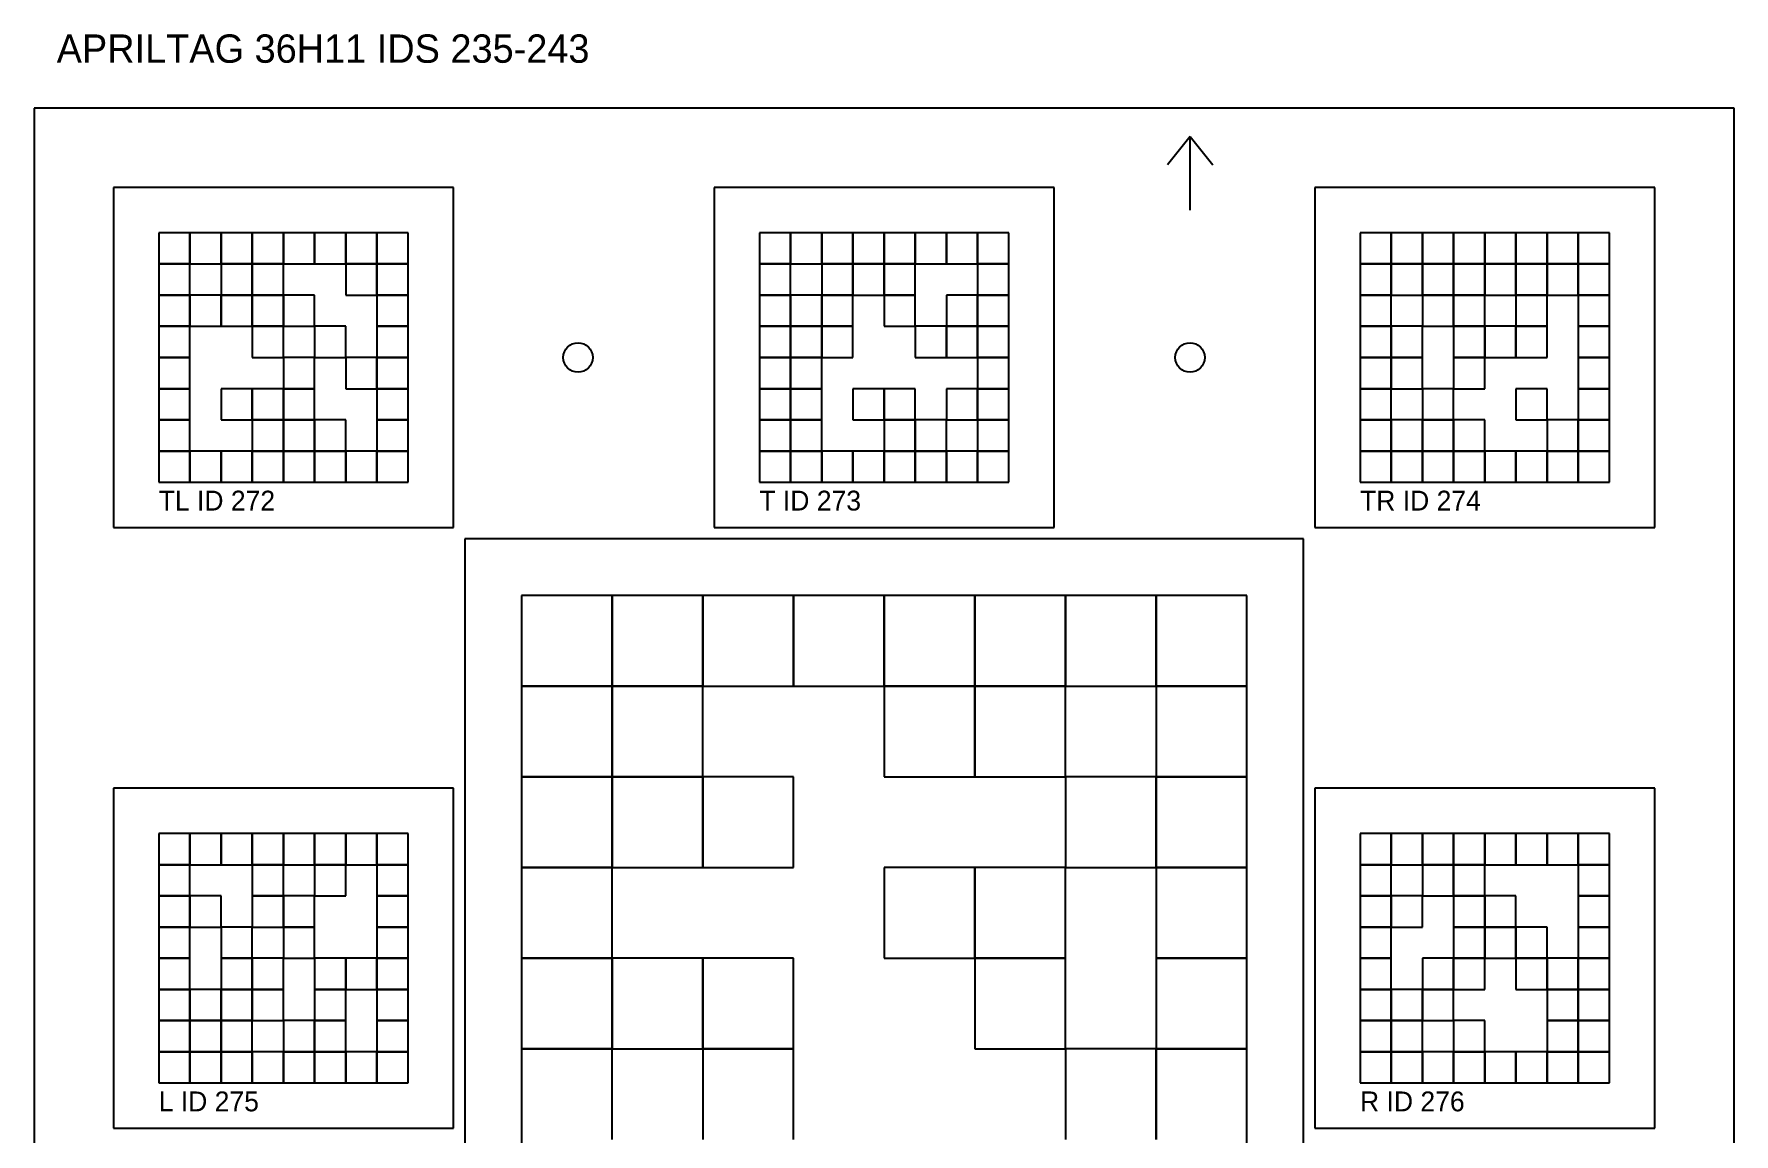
# Model space of a CAD drawing. Extents: x 0 to 1260, y -12 to 1580.
# Drawn here: x 960 to 1260, y 119 to 313.1 of the extents above; entities that cross this region are included whole.
import ezdxf

# ---------------------------------------------------------------- set-up
doc = ezdxf.new("R2010")
doc.units = 0
for name, color, linetype in [('BLACK_POCKET', 7, 'CONTINUOUS'), ('CUT', 7, 'CONTINUOUS'), ('LABEL', 3, 'CONTINUOUS'), ('MOUNT_HOLE', 6, 'CONTINUOUS'), ('ORIENTATION', 7, 'CONTINUOUS'), ('QUIET_ZONE', 5, 'CONTINUOUS'), ('TAG_BOUNDARY', 8, 'CONTINUOUS')]:
    doc.layers.add(name, color=color, linetype=linetype)

msp = doc.modelspace()

# ---------------------------------------------------------------- linework, layer by layer
at = {"layer": 'BLACK_POCKET'}
for p, q in [((987.5, 278), (982, 278)), ((982, 278), (982, 272.5)), ((987.5, 272.5), (987.5, 278)), ((993, 278), (987.5, 278)), ((987.5, 278), (987.5, 272.5)), ((993, 272.5), (993, 278)), ((998.5, 278), (993, 278)), ((993, 278), (993, 272.5)), ((998.5, 272.5), (998.5, 278)), ((1004, 278), (998.5, 278)), ((998.5, 278), (998.5, 272.5)), ((1004, 272.5), (1004, 278)), ((1009.5, 278), (1004, 278)), ((1004, 278), (1004, 272.5)), ((1009.5, 272.5), (1009.5, 278)), ((1015, 278), (1009.5, 278)), ((1009.5, 278), (1009.5, 272.5)), ((1015, 272.5), (1015, 278)), ((1020.5, 278), (1015, 278)), ((1015, 278), (1015, 272.5)), ((1020.5, 272.5), (1020.5, 278)), ((1026, 278), (1020.5, 278)), ((1020.5, 278), (1020.5, 272.5)), ((1026, 272.5), (1026, 278)), ((1093.5, 278), (1088, 278)), ((1088, 278), (1088, 272.5)), ((1093.5, 272.5), (1093.5, 278)), ((1099, 278), (1093.5, 278)), ((1093.5, 278), (1093.5, 272.5)), ((1099, 272.5), (1099, 278)), ((1104.5, 278), (1099, 278)), ((1099, 278), (1099, 272.5)), ((1104.5, 272.5), (1104.5, 278)), ((1110, 278), (1104.5, 278)), ((1104.5, 278), (1104.5, 272.5)), ((1110, 272.5), (1110, 278)), ((1115.5, 278), (1110, 278)), ((1110, 278), (1110, 272.5)), ((1115.5, 272.5), (1115.5, 278)), ((1121, 278), (1115.5, 278)), ((1115.5, 278), (1115.5, 272.5)), ((1121, 272.5), (1121, 278)), ((1126.5, 278), (1121, 278)), ((1121, 278), (1121, 272.5)), ((1126.5, 272.5), (1126.5, 278)), ((1132, 278), (1126.5, 278)), ((1126.5, 278), (1126.5, 272.5)), ((1132, 272.5), (1132, 278)), ((1199.5, 278), (1194, 278)), ((1194, 278), (1194, 272.5)), ((1199.5, 272.5), (1199.5, 278)), ((1205, 278), (1199.5, 278)), ((1199.5, 278), (1199.5, 272.5)), ((1205, 272.5), (1205, 278)), ((1210.5, 278), (1205, 278)), ((1205, 278), (1205, 272.5)), ((1210.5, 272.5), (1210.5, 278)), ((1216, 278), (1210.5, 278)), ((1210.5, 278), (1210.5, 272.5)), ((1216, 272.5), (1216, 278)), ((1221.5, 278), (1216, 278)), ((1216, 278), (1216, 272.5)), ((1221.5, 272.5), (1221.5, 278)), ((1227, 278), (1221.5, 278)), ((1221.5, 278), (1221.5, 272.5)), ((1227, 272.5), (1227, 278)), ((1232.5, 278), (1227, 278)), ((1227, 278), (1227, 272.5)), ((1232.5, 272.5), (1232.5, 278)), ((1238, 278), (1232.5, 278)), ((1232.5, 278), (1232.5, 272.5)), ((1238, 272.5), (1238, 278)), ((982, 272.5), (987.5, 272.5)), ((987.5, 272.5), (982, 272.5)), ((982, 272.5), (982, 267)), ((987.5, 272.5), (993, 272.5)), ((987.5, 267), (987.5, 272.5)), ((993, 272.5), (998.5, 272.5)), ((998.5, 272.5), (993, 272.5)), ((993, 272.5), (993, 267)), ((998.5, 272.5), (1004, 272.5)), ((998.5, 267), (998.5, 272.5)), ((1004, 272.5), (998.5, 272.5)), ((998.5, 272.5), (998.5, 267)), ((1004, 272.5), (1009.5, 272.5)), ((1004, 267), (1004, 272.5)), ((1009.5, 272.5), (1015, 272.5)), ((1015, 272.5), (1020.5, 272.5)), ((1020.5, 272.5), (1015, 272.5)), ((1015, 272.5), (1015, 267)), ((1020.5, 272.5), (1026, 272.5)), ((1020.5, 267), (1020.5, 272.5)), ((1026, 272.5), (1020.5, 272.5)), ((1020.5, 272.5), (1020.5, 267)), ((1026, 267), (1026, 272.5)), ((1088, 272.5), (1093.5, 272.5)), ((1093.5, 272.5), (1088, 272.5)), ((1088, 272.5), (1088, 267)), ((1093.5, 272.5), (1099, 272.5)), ((1093.5, 267), (1093.5, 272.5)), ((1099, 272.5), (1104.5, 272.5)), ((1104.5, 272.5), (1099, 272.5)), ((1099, 272.5), (1099, 267)), ((1104.5, 272.5), (1110, 272.5)), ((1104.5, 267), (1104.5, 272.5)), ((1110, 272.5), (1104.5, 272.5)), ((1104.5, 272.5), (1104.5, 267)), ((1110, 272.5), (1115.5, 272.5)), ((1110, 267), (1110, 272.5)), ((1115.5, 272.5), (1110, 272.5)), ((1110, 272.5), (1110, 267)), ((1115.5, 272.5), (1121, 272.5)), ((1115.5, 267), (1115.5, 272.5)), ((1121, 272.5), (1126.5, 272.5)), ((1126.5, 272.5), (1132, 272.5)), ((1132, 272.5), (1126.5, 272.5)), ((1126.5, 272.5), (1126.5, 267)), ((1132, 267), (1132, 272.5)), ((1194, 272.5), (1199.5, 272.5)), ((1199.5, 272.5), (1194, 272.5)), ((1194, 272.5), (1194, 267)), ((1199.5, 272.5), (1205, 272.5)), ((1199.5, 267), (1199.5, 272.5)), ((1205, 272.5), (1199.5, 272.5)), ((1199.5, 272.5), (1199.5, 267)), ((1205, 272.5), (1210.5, 272.5)), ((1205, 267), (1205, 272.5)), ((1210.5, 272.5), (1205, 272.5)), ((1205, 272.5), (1205, 267)), ((1210.5, 272.5), (1216, 272.5)), ((1210.5, 267), (1210.5, 272.5)), ((1216, 272.5), (1210.5, 272.5)), ((1210.5, 272.5), (1210.5, 267)), ((1216, 272.5), (1221.5, 272.5)), ((1216, 267), (1216, 272.5)), ((1221.5, 272.5), (1216, 272.5)), ((1216, 272.5), (1216, 267)), ((1221.5, 272.5), (1227, 272.5)), ((1221.5, 267), (1221.5, 272.5)), ((1227, 272.5), (1221.5, 272.5)), ((1221.5, 272.5), (1221.5, 267)), ((1227, 272.5), (1232.5, 272.5)), ((1227, 267), (1227, 272.5)), ((1232.5, 272.5), (1227, 272.5)), ((1227, 272.5), (1227, 267)), ((1232.5, 272.5), (1238, 272.5)), ((1232.5, 267), (1232.5, 272.5)), ((1238, 272.5), (1232.5, 272.5)), ((1232.5, 272.5), (1232.5, 267)), ((1238, 267), (1238, 272.5)), ((982, 267), (987.5, 267)), ((987.5, 267), (982, 267)), ((982, 267), (982, 261.5)), ((987.5, 261.5), (987.5, 267)), ((993, 267), (987.5, 267)), ((987.5, 267), (987.5, 261.5)), ((993, 267), (998.5, 267)), ((993, 261.5), (993, 267)), ((998.5, 267), (993, 267)), ((993, 267), (993, 261.5)), ((998.5, 267), (1004, 267)), ((998.5, 261.5), (998.5, 267)), ((1004, 267), (998.5, 267)), ((998.5, 267), (998.5, 261.5)), ((1004, 261.5), (1004, 267)), ((1009.5, 267), (1004, 267)), ((1004, 267), (1004, 261.5)), ((1009.5, 261.5), (1009.5, 267)), ((1015, 267), (1020.5, 267)), ((1020.5, 267), (1026, 267)), ((1026, 267), (1020.5, 267)), ((1020.5, 267), (1020.5, 261.5)), ((1026, 261.5), (1026, 267)), ((1088, 267), (1093.5, 267)), ((1093.5, 267), (1088, 267)), ((1088, 267), (1088, 261.5)), ((1093.5, 261.5), (1093.5, 267)), ((1099, 267), (1093.5, 267)), ((1093.5, 267), (1093.5, 261.5)), ((1099, 267), (1104.5, 267)), ((1099, 261.5), (1099, 267)), ((1104.5, 267), (1099, 267)), ((1099, 267), (1099, 261.5)), ((1104.5, 267), (1110, 267)), ((1104.5, 261.5), (1104.5, 267)), ((1110, 267), (1115.5, 267)), ((1115.5, 267), (1110, 267)), ((1110, 267), (1110, 261.5)), ((1115.5, 261.5), (1115.5, 267)), ((1126.5, 267), (1121, 267)), ((1121, 267), (1121, 261.5)), ((1126.5, 267), (1132, 267)), ((1126.5, 261.5), (1126.5, 267)), ((1132, 267), (1126.5, 267)), ((1126.5, 267), (1126.5, 261.5)), ((1132, 261.5), (1132, 267)), ((1194, 267), (1199.5, 267)), ((1199.5, 267), (1194, 267)), ((1194, 267), (1194, 261.5)), ((1199.5, 267), (1205, 267)), ((1199.5, 261.5), (1199.5, 267)), ((1205, 267), (1210.5, 267)), ((1210.5, 267), (1205, 267)), ((1205, 267), (1205, 261.5)), ((1210.5, 267), (1216, 267)), ((1210.5, 261.5), (1210.5, 267)), ((1216, 267), (1210.5, 267)), ((1210.5, 267), (1210.5, 261.5)), ((1216, 267), (1221.5, 267)), ((1216, 261.5), (1216, 267)), ((1221.5, 267), (1227, 267)), ((1227, 267), (1221.5, 267)), ((1221.5, 267), (1221.5, 261.5)), ((1227, 267), (1232.5, 267)), ((1227, 261.5), (1227, 267)), ((1232.5, 267), (1238, 267)), ((1238, 267), (1232.5, 267)), ((1232.5, 267), (1232.5, 261.5)), ((1238, 261.5), (1238, 267)), ((982, 261.5), (987.5, 261.5)), ((987.5, 261.5), (982, 261.5)), ((982, 261.5), (982, 256)), ((987.5, 261.5), (993, 261.5)), ((987.5, 256), (987.5, 261.5)), ((993, 261.5), (998.5, 261.5)), ((998.5, 261.5), (1004, 261.5)), ((1004, 261.5), (998.5, 261.5)), ((998.5, 261.5), (998.5, 256)), ((1004, 261.5), (1009.5, 261.5)), ((1004, 256), (1004, 261.5)), ((1015, 261.5), (1009.5, 261.5)), ((1009.5, 261.5), (1009.5, 256)), ((1015, 256), (1015, 261.5)), ((1020.5, 261.5), (1026, 261.5)), ((1026, 261.5), (1020.5, 261.5)), ((1020.5, 261.5), (1020.5, 256)), ((1026, 256), (1026, 261.5)), ((1088, 261.5), (1093.5, 261.5)), ((1093.5, 261.5), (1088, 261.5)), ((1088, 261.5), (1088, 256)), ((1093.5, 261.5), (1099, 261.5)), ((1093.5, 256), (1093.5, 261.5)), ((1099, 261.5), (1093.5, 261.5)), ((1093.5, 261.5), (1093.5, 256)), ((1099, 261.5), (1104.5, 261.5)), ((1099, 256), (1099, 261.5)), ((1104.5, 261.5), (1099, 261.5)), ((1099, 261.5), (1099, 256)), ((1104.5, 256), (1104.5, 261.5)), ((1110, 261.5), (1115.5, 261.5)), ((1121, 261.5), (1115.5, 261.5)), ((1115.5, 261.5), (1115.5, 256)), ((1121, 261.5), (1126.5, 261.5)), ((1121, 256), (1121, 261.5)), ((1126.5, 261.5), (1121, 261.5)), ((1121, 261.5), (1121, 256)), ((1126.5, 261.5), (1132, 261.5)), ((1126.5, 256), (1126.5, 261.5)), ((1132, 261.5), (1126.5, 261.5)), ((1126.5, 261.5), (1126.5, 256)), ((1132, 256), (1132, 261.5)), ((1194, 261.5), (1199.5, 261.5)), ((1199.5, 261.5), (1194, 261.5)), ((1194, 261.5), (1194, 256)), ((1199.5, 256), (1199.5, 261.5)), ((1205, 261.5), (1199.5, 261.5)), ((1199.5, 261.5), (1199.5, 256)), ((1205, 261.5), (1210.5, 261.5)), ((1205, 256), (1205, 261.5)), ((1210.5, 261.5), (1216, 261.5)), ((1216, 261.5), (1210.5, 261.5)), ((1210.5, 261.5), (1210.5, 256)), ((1216, 256), (1216, 261.5)), ((1221.5, 261.5), (1216, 261.5)), ((1216, 261.5), (1216, 256)), ((1221.5, 261.5), (1227, 261.5)), ((1221.5, 256), (1221.5, 261.5)), ((1227, 261.5), (1221.5, 261.5)), ((1221.5, 261.5), (1221.5, 256)), ((1227, 256), (1227, 261.5)), ((1232.5, 261.5), (1238, 261.5)), ((1238, 261.5), (1232.5, 261.5)), ((1232.5, 261.5), (1232.5, 256)), ((1238, 256), (1238, 261.5)), ((982, 256), (987.5, 256)), ((987.5, 256), (982, 256)), ((982, 256), (982, 250.5)), ((987.5, 250.5), (987.5, 256)), ((998.5, 256), (1004, 256)), ((1009.5, 256), (1004, 256)), ((1004, 256), (1004, 250.5)), ((1009.5, 256), (1015, 256)), ((1009.5, 250.5), (1009.5, 256)), ((1020.5, 256), (1015, 256)), ((1015, 256), (1015, 250.5)), ((1020.5, 256), (1026, 256)), ((1020.5, 250.5), (1020.5, 256)), ((1026, 256), (1020.5, 256)), ((1020.5, 256), (1020.5, 250.5)), ((1026, 250.5), (1026, 256)), ((1088, 256), (1093.5, 256)), ((1093.5, 256), (1088, 256)), ((1088, 256), (1088, 250.5)), ((1093.5, 256), (1099, 256)), ((1093.5, 250.5), (1093.5, 256)), ((1099, 256), (1093.5, 256)), ((1093.5, 256), (1093.5, 250.5)), ((1099, 256), (1104.5, 256)), ((1099, 250.5), (1099, 256)), ((1115.5, 256), (1121, 256)), ((1121, 256), (1126.5, 256)), ((1126.5, 256), (1132, 256)), ((1132, 256), (1126.5, 256)), ((1126.5, 256), (1126.5, 250.5)), ((1132, 250.5), (1132, 256)), ((1194, 256), (1199.5, 256)), ((1199.5, 256), (1194, 256)), ((1194, 256), (1194, 250.5)), ((1199.5, 256), (1205, 256)), ((1199.5, 250.5), (1199.5, 256)), ((1205, 256), (1199.5, 256)), ((1199.5, 256), (1199.5, 250.5)), ((1205, 250.5), (1205, 256)), ((1210.5, 256), (1216, 256)), ((1216, 256), (1210.5, 256)), ((1210.5, 256), (1210.5, 250.5)), ((1216, 256), (1221.5, 256)), ((1216, 250.5), (1216, 256)), ((1221.5, 256), (1227, 256)), ((1232.5, 256), (1238, 256)), ((1238, 256), (1232.5, 256)), ((1232.5, 256), (1232.5, 250.5)), ((1238, 250.5), (1238, 256)), ((982, 250.5), (987.5, 250.5)), ((987.5, 250.5), (982, 250.5)), ((982, 250.5), (982, 245)), ((987.5, 245), (987.5, 250.5)), ((998.5, 250.5), (993, 250.5)), ((993, 250.5), (993, 245)), ((998.5, 245), (998.5, 250.5)), ((1004, 250.5), (998.5, 250.5)), ((998.5, 250.5), (998.5, 245)), ((1004, 250.5), (1009.5, 250.5)), ((1004, 245), (1004, 250.5)), ((1009.5, 250.5), (1004, 250.5)), ((1004, 250.5), (1004, 245)), ((1009.5, 245), (1009.5, 250.5)), ((1015, 250.5), (1020.5, 250.5)), ((1020.5, 250.5), (1026, 250.5)), ((1026, 250.5), (1020.5, 250.5)), ((1020.5, 250.5), (1020.5, 245)), ((1026, 245), (1026, 250.5)), ((1088, 250.5), (1093.5, 250.5)), ((1093.5, 250.5), (1088, 250.5)), ((1088, 250.5), (1088, 245)), ((1093.5, 250.5), (1099, 250.5)), ((1093.5, 245), (1093.5, 250.5)), ((1099, 250.5), (1093.5, 250.5)), ((1093.5, 250.5), (1093.5, 245)), ((1099, 245), (1099, 250.5)), ((1110, 250.5), (1104.5, 250.5)), ((1104.5, 250.5), (1104.5, 245)), ((1110, 245), (1110, 250.5)), ((1115.5, 250.5), (1110, 250.5)), ((1110, 250.5), (1110, 245)), ((1115.5, 245), (1115.5, 250.5)), ((1126.5, 250.5), (1121, 250.5)), ((1121, 250.5), (1121, 245)), ((1126.5, 250.5), (1132, 250.5)), ((1126.5, 245), (1126.5, 250.5)), ((1132, 250.5), (1126.5, 250.5)), ((1126.5, 250.5), (1126.5, 245)), ((1132, 245), (1132, 250.5)), ((1194, 250.5), (1199.5, 250.5)), ((1199.5, 250.5), (1194, 250.5)), ((1194, 250.5), (1194, 245)), ((1199.5, 250.5), (1205, 250.5)), ((1199.5, 245), (1199.5, 250.5)), ((1210.5, 250.5), (1205, 250.5)), ((1205, 250.5), (1205, 245)), ((1210.5, 250.5), (1216, 250.5)), ((1210.5, 245), (1210.5, 250.5)), ((1227, 250.5), (1221.5, 250.5)), ((1221.5, 250.5), (1221.5, 245)), ((1227, 245), (1227, 250.5)), ((1232.5, 250.5), (1238, 250.5)), ((1238, 250.5), (1232.5, 250.5)), ((1232.5, 250.5), (1232.5, 245)), ((1238, 245), (1238, 250.5)), ((982, 245), (987.5, 245)), ((987.5, 245), (982, 245)), ((982, 245), (982, 239.5)), ((987.5, 239.5), (987.5, 245)), ((993, 245), (998.5, 245)), ((998.5, 245), (1004, 245)), ((1004, 245), (998.5, 245)), ((998.5, 245), (998.5, 239.5)), ((1004, 245), (1009.5, 245)), ((1004, 239.5), (1004, 245)), ((1009.5, 245), (1004, 245)), ((1004, 245), (1004, 239.5)), ((1009.5, 239.5), (1009.5, 245)), ((1015, 245), (1009.5, 245)), ((1009.5, 245), (1009.5, 239.5)), ((1015, 239.5), (1015, 245)), ((1020.5, 245), (1026, 245)), ((1026, 245), (1020.5, 245)), ((1020.5, 245), (1020.5, 239.5)), ((1026, 239.5), (1026, 245)), ((1088, 245), (1093.5, 245)), ((1093.5, 245), (1088, 245)), ((1088, 245), (1088, 239.5)), ((1093.5, 245), (1099, 245)), ((1093.5, 239.5), (1093.5, 245)), ((1099, 245), (1093.5, 245)), ((1093.5, 245), (1093.5, 239.5)), ((1099, 239.5), (1099, 245)), ((1104.5, 245), (1110, 245)), ((1110, 245), (1115.5, 245)), ((1115.5, 245), (1110, 245)), ((1110, 245), (1110, 239.5)), ((1115.5, 239.5), (1115.5, 245)), ((1121, 245), (1115.5, 245)), ((1115.5, 245), (1115.5, 239.5)), ((1121, 245), (1126.5, 245)), ((1121, 239.5), (1121, 245)), ((1126.5, 245), (1132, 245)), ((1132, 245), (1126.5, 245)), ((1126.5, 245), (1126.5, 239.5)), ((1132, 239.5), (1132, 245)), ((1194, 245), (1199.5, 245)), ((1199.5, 245), (1194, 245)), ((1194, 245), (1194, 239.5)), ((1199.5, 239.5), (1199.5, 245)), ((1205, 245), (1199.5, 245)), ((1199.5, 245), (1199.5, 239.5)), ((1205, 245), (1210.5, 245)), ((1205, 239.5), (1205, 245)), ((1210.5, 245), (1205, 245)), ((1205, 245), (1205, 239.5)), ((1210.5, 239.5), (1210.5, 245)), ((1216, 245), (1210.5, 245)), ((1210.5, 245), (1210.5, 239.5)), ((1216, 239.5), (1216, 245)), ((1221.5, 245), (1227, 245)), ((1232.5, 245), (1227, 245)), ((1227, 245), (1227, 239.5)), ((1232.5, 245), (1238, 245)), ((1232.5, 239.5), (1232.5, 245)), ((1238, 245), (1232.5, 245)), ((1232.5, 245), (1232.5, 239.5)), ((1238, 239.5), (1238, 245)), ((982, 239.5), (987.5, 239.5)), ((987.5, 239.5), (982, 239.5)), ((982, 239.5), (982, 234)), ((987.5, 234), (987.5, 239.5)), ((993, 239.5), (987.5, 239.5)), ((987.5, 239.5), (987.5, 234)), ((993, 234), (993, 239.5)), ((998.5, 239.5), (993, 239.5)), ((993, 239.5), (993, 234)), ((998.5, 239.5), (1004, 239.5)), ((998.5, 234), (998.5, 239.5)), ((1004, 239.5), (998.5, 239.5)), ((998.5, 239.5), (998.5, 234)), ((1004, 239.5), (1009.5, 239.5)), ((1004, 234), (1004, 239.5)), ((1009.5, 239.5), (1004, 239.5)), ((1004, 239.5), (1004, 234)), ((1009.5, 239.5), (1015, 239.5)), ((1009.5, 234), (1009.5, 239.5)), ((1015, 239.5), (1009.5, 239.5)), ((1009.5, 239.5), (1009.5, 234)), ((1015, 234), (1015, 239.5)), ((1020.5, 239.5), (1015, 239.5)), ((1015, 239.5), (1015, 234)), ((1020.5, 239.5), (1026, 239.5)), ((1020.5, 234), (1020.5, 239.5)), ((1026, 239.5), (1020.5, 239.5)), ((1020.5, 239.5), (1020.5, 234)), ((1026, 234), (1026, 239.5)), ((1088, 239.5), (1093.5, 239.5)), ((1093.5, 239.5), (1088, 239.5)), ((1088, 239.5), (1088, 234)), ((1093.5, 239.5), (1099, 239.5)), ((1093.5, 234), (1093.5, 239.5)), ((1099, 239.5), (1093.5, 239.5)), ((1093.5, 239.5), (1093.5, 234)), ((1099, 234), (1099, 239.5)), ((1104.5, 239.5), (1099, 239.5)), ((1099, 239.5), (1099, 234)), ((1104.5, 234), (1104.5, 239.5)), ((1110, 239.5), (1104.5, 239.5)), ((1104.5, 239.5), (1104.5, 234)), ((1110, 239.5), (1115.5, 239.5)), ((1110, 234), (1110, 239.5)), ((1115.5, 239.5), (1110, 239.5)), ((1110, 239.5), (1110, 234)), ((1115.5, 239.5), (1121, 239.5)), ((1115.5, 234), (1115.5, 239.5)), ((1121, 239.5), (1115.5, 239.5)), ((1115.5, 239.5), (1115.5, 234)), ((1121, 234), (1121, 239.5)), ((1126.5, 239.5), (1121, 239.5)), ((1121, 239.5), (1121, 234)), ((1126.5, 239.5), (1132, 239.5)), ((1126.5, 234), (1126.5, 239.5)), ((1132, 239.5), (1126.5, 239.5)), ((1126.5, 239.5), (1126.5, 234)), ((1132, 234), (1132, 239.5)), ((1194, 239.5), (1199.5, 239.5)), ((1199.5, 239.5), (1194, 239.5)), ((1194, 239.5), (1194, 234)), ((1199.5, 239.5), (1205, 239.5)), ((1199.5, 234), (1199.5, 239.5)), ((1205, 239.5), (1199.5, 239.5)), ((1199.5, 239.5), (1199.5, 234)), ((1205, 239.5), (1210.5, 239.5)), ((1205, 234), (1205, 239.5)), ((1210.5, 239.5), (1205, 239.5)), ((1205, 239.5), (1205, 234)), ((1210.5, 239.5), (1216, 239.5)), ((1210.5, 234), (1210.5, 239.5)), ((1216, 239.5), (1210.5, 239.5)), ((1210.5, 239.5), (1210.5, 234)), ((1216, 234), (1216, 239.5)), ((1221.5, 239.5), (1216, 239.5)), ((1216, 239.5), (1216, 234)), ((1221.5, 234), (1221.5, 239.5)), ((1227, 239.5), (1221.5, 239.5)), ((1221.5, 239.5), (1221.5, 234)), ((1227, 239.5), (1232.5, 239.5)), ((1227, 234), (1227, 239.5)), ((1232.5, 239.5), (1227, 239.5)), ((1227, 239.5), (1227, 234)), ((1232.5, 239.5), (1238, 239.5)), ((1232.5, 234), (1232.5, 239.5)), ((1238, 239.5), (1232.5, 239.5)), ((1232.5, 239.5), (1232.5, 234)), ((1238, 234), (1238, 239.5)), ((982, 234), (987.5, 234)), ((987.5, 234), (993, 234)), ((993, 234), (998.5, 234)), ((998.5, 234), (1004, 234)), ((1004, 234), (1009.5, 234)), ((1009.5, 234), (1015, 234)), ((1015, 234), (1020.5, 234)), ((1020.5, 234), (1026, 234)), ((1088, 234), (1093.5, 234)), ((1093.5, 234), (1099, 234)), ((1099, 234), (1104.5, 234)), ((1104.5, 234), (1110, 234)), ((1110, 234), (1115.5, 234)), ((1115.5, 234), (1121, 234)), ((1121, 234), (1126.5, 234)), ((1126.5, 234), (1132, 234)), ((1194, 234), (1199.5, 234)), ((1199.5, 234), (1205, 234)), ((1205, 234), (1210.5, 234)), ((1210.5, 234), (1216, 234)), ((1216, 234), (1221.5, 234)), ((1221.5, 234), (1227, 234)), ((1227, 234), (1232.5, 234)), ((1232.5, 234), (1238, 234)), ((1062, 214), (1046, 214)), ((1046, 214), (1046, 198)), ((1062, 198), (1062, 214)), ((1078, 214), (1062, 214)), ((1062, 214), (1062, 198)), ((1078, 198), (1078, 214)), ((1094, 214), (1078, 214)), ((1078, 214), (1078, 198)), ((1094, 198), (1094, 214)), ((1110, 214), (1094, 214)), ((1094, 214), (1094, 198)), ((1110, 198), (1110, 214)), ((1126, 214), (1110, 214)), ((1110, 214), (1110, 198)), ((1126, 198), (1126, 214)), ((1142, 214), (1126, 214)), ((1126, 214), (1126, 198)), ((1142, 198), (1142, 214)), ((1158, 214), (1142, 214)), ((1142, 214), (1142, 198)), ((1158, 198), (1158, 214)), ((1174, 214), (1158, 214)), ((1158, 214), (1158, 198)), ((1174, 198), (1174, 214)), ((1046, 198), (1062, 198)), ((1062, 198), (1046, 198)), ((1046, 198), (1046, 182)), ((1062, 198), (1078, 198)), ((1062, 182), (1062, 198)), ((1078, 198), (1062, 198)), ((1062, 198), (1062, 182)), ((1078, 198), (1094, 198)), ((1078, 182), (1078, 198)), ((1094, 198), (1110, 198)), ((1110, 198), (1126, 198)), ((1126, 198), (1110, 198)), ((1110, 198), (1110, 182)), ((1126, 198), (1142, 198)), ((1126, 182), (1126, 198)), ((1142, 198), (1126, 198)), ((1126, 198), (1126, 182)), ((1142, 198), (1158, 198)), ((1142, 182), (1142, 198)), ((1158, 198), (1174, 198)), ((1174, 198), (1158, 198)), ((1158, 198), (1158, 182)), ((1174, 182), (1174, 198)), ((1046, 182), (1062, 182)), ((1062, 182), (1046, 182)), ((1046, 182), (1046, 166)), ((1062, 182), (1078, 182)), ((1062, 166), (1062, 182)), ((1078, 182), (1062, 182)), ((1062, 182), (1062, 166)), ((1078, 166), (1078, 182)), ((1094, 182), (1078, 182)), ((1078, 182), (1078, 166)), ((1094, 166), (1094, 182)), ((1110, 182), (1126, 182)), ((1126, 182), (1142, 182)), ((1158, 182), (1142, 182)), ((1142, 182), (1142, 166)), ((1158, 182), (1174, 182)), ((1158, 166), (1158, 182)), ((1174, 182), (1158, 182)), ((1158, 182), (1158, 166)), ((1174, 166), (1174, 182)), ((987.5, 172), (982, 172)), ((982, 172), (982, 166.5)), ((987.5, 166.5), (987.5, 172)), ((993, 172), (987.5, 172)), ((987.5, 172), (987.5, 166.5)), ((993, 166.5), (993, 172)), ((998.5, 172), (993, 172)), ((993, 172), (993, 166.5)), ((998.5, 166.5), (998.5, 172)), ((1004, 172), (998.5, 172)), ((998.5, 172), (998.5, 166.5)), ((1004, 166.5), (1004, 172)), ((1009.5, 172), (1004, 172)), ((1004, 172), (1004, 166.5)), ((1009.5, 166.5), (1009.5, 172)), ((1015, 172), (1009.5, 172)), ((1009.5, 172), (1009.5, 166.5)), ((1015, 166.5), (1015, 172)), ((1020.5, 172), (1015, 172)), ((1015, 172), (1015, 166.5)), ((1020.5, 166.5), (1020.5, 172)), ((1026, 172), (1020.5, 172)), ((1020.5, 172), (1020.5, 166.5)), ((1026, 166.5), (1026, 172)), ((1199.5, 172), (1194, 172)), ((1194, 172), (1194, 166.5)), ((1199.5, 166.5), (1199.5, 172)), ((1205, 172), (1199.5, 172)), ((1199.5, 172), (1199.5, 166.5)), ((1205, 166.5), (1205, 172)), ((1210.5, 172), (1205, 172)), ((1205, 172), (1205, 166.5)), ((1210.5, 166.5), (1210.5, 172)), ((1216, 172), (1210.5, 172)), ((1210.5, 172), (1210.5, 166.5)), ((1216, 166.5), (1216, 172)), ((1221.5, 172), (1216, 172)), ((1216, 172), (1216, 166.5)), ((1221.5, 166.5), (1221.5, 172)), ((1227, 172), (1221.5, 172)), ((1221.5, 172), (1221.5, 166.5)), ((1227, 166.5), (1227, 172)), ((1232.5, 172), (1227, 172)), ((1227, 172), (1227, 166.5)), ((1232.5, 166.5), (1232.5, 172)), ((1238, 172), (1232.5, 172)), ((1232.5, 172), (1232.5, 166.5)), ((1238, 166.5), (1238, 172)), ((982, 166.5), (987.5, 166.5)), ((987.5, 166.5), (982, 166.5)), ((982, 166.5), (982, 161)), ((987.5, 166.5), (993, 166.5)), ((987.5, 161), (987.5, 166.5)), ((993, 166.5), (998.5, 166.5)), ((998.5, 166.5), (1004, 166.5)), ((1004, 166.5), (998.5, 166.5)), ((998.5, 166.5), (998.5, 161)), ((1004, 166.5), (1009.5, 166.5)), ((1004, 161), (1004, 166.5)), ((1009.5, 166.5), (1015, 166.5)), ((1015, 166.5), (1009.5, 166.5)), ((1009.5, 166.5), (1009.5, 161)), ((1015, 166.5), (1020.5, 166.5)), ((1015, 161), (1015, 166.5)), ((1020.5, 166.5), (1026, 166.5)), ((1026, 166.5), (1020.5, 166.5)), ((1020.5, 166.5), (1020.5, 161)), ((1026, 161), (1026, 166.5)), ((1046, 166), (1062, 166)), ((1062, 166), (1046, 166)), ((1046, 166), (1046, 150)), ((1062, 166), (1078, 166)), ((1062, 150), (1062, 166)), ((1078, 166), (1094, 166)), ((1126, 166), (1110, 166)), ((1110, 166), (1110, 150)), ((1126, 150), (1126, 166)), ((1142, 166), (1126, 166)), ((1126, 166), (1126, 150)), ((1142, 166), (1158, 166)), ((1142, 150), (1142, 166)), ((1158, 166), (1174, 166)), ((1174, 166), (1158, 166)), ((1158, 166), (1158, 150)), ((1174, 150), (1174, 166)), ((1194, 166.5), (1199.5, 166.5)), ((1199.5, 166.5), (1194, 166.5)), ((1194, 166.5), (1194, 161)), ((1199.5, 166.5), (1205, 166.5)), ((1199.5, 161), (1199.5, 166.5)), ((1205, 166.5), (1210.5, 166.5)), ((1210.5, 166.5), (1205, 166.5)), ((1205, 166.5), (1205, 161)), ((1210.5, 166.5), (1216, 166.5)), ((1210.5, 161), (1210.5, 166.5)), ((1216, 166.5), (1210.5, 166.5)), ((1210.5, 166.5), (1210.5, 161)), ((1216, 166.5), (1221.5, 166.5)), ((1216, 161), (1216, 166.5)), ((1221.5, 166.5), (1227, 166.5)), ((1227, 166.5), (1232.5, 166.5)), ((1232.5, 166.5), (1238, 166.5)), ((1238, 166.5), (1232.5, 166.5)), ((1232.5, 166.5), (1232.5, 161)), ((1238, 161), (1238, 166.5)), ((982, 161), (987.5, 161)), ((987.5, 161), (982, 161)), ((982, 161), (982, 155.5)), ((987.5, 155.5), (987.5, 161)), ((993, 161), (987.5, 161)), ((987.5, 161), (987.5, 155.5)), ((993, 155.5), (993, 161)), ((998.5, 161), (1004, 161)), ((1004, 161), (998.5, 161)), ((998.5, 161), (998.5, 155.5)), ((1004, 155.5), (1004, 161)), ((1009.5, 161), (1004, 161)), ((1004, 161), (1004, 155.5)), ((1009.5, 161), (1015, 161)), ((1009.5, 155.5), (1009.5, 161)), ((1020.5, 161), (1026, 161)), ((1026, 161), (1020.5, 161)), ((1020.5, 161), (1020.5, 155.5)), ((1026, 155.5), (1026, 161)), ((1194, 161), (1199.5, 161)), ((1199.5, 161), (1194, 161)), ((1194, 161), (1194, 155.5)), ((1199.5, 155.5), (1199.5, 161)), ((1205, 161), (1199.5, 161)), ((1199.5, 161), (1199.5, 155.5)), ((1205, 161), (1210.5, 161)), ((1205, 155.5), (1205, 161)), ((1210.5, 161), (1216, 161)), ((1216, 161), (1210.5, 161)), ((1210.5, 161), (1210.5, 155.5)), ((1216, 155.5), (1216, 161)), ((1221.5, 161), (1216, 161)), ((1216, 161), (1216, 155.5)), ((1221.5, 155.5), (1221.5, 161)), ((1232.5, 161), (1238, 161)), ((1238, 161), (1232.5, 161)), ((1232.5, 161), (1232.5, 155.5)), ((1238, 155.5), (1238, 161)), ((982, 155.5), (987.5, 155.5)), ((987.5, 155.5), (982, 155.5)), ((982, 155.5), (982, 150)), ((987.5, 155.5), (993, 155.5)), ((987.5, 150), (987.5, 155.5)), ((998.5, 155.5), (993, 155.5)), ((993, 155.5), (993, 150)), ((998.5, 155.5), (1004, 155.5)), ((998.5, 150), (998.5, 155.5)), ((1004, 155.5), (1009.5, 155.5)), ((1009.5, 155.5), (1004, 155.5)), ((1004, 155.5), (1004, 150)), ((1009.5, 150), (1009.5, 155.5)), ((1020.5, 155.5), (1026, 155.5)), ((1026, 155.5), (1020.5, 155.5)), ((1020.5, 155.5), (1020.5, 150)), ((1026, 150), (1026, 155.5)), ((1194, 155.5), (1199.5, 155.5)), ((1199.5, 155.5), (1194, 155.5)), ((1194, 155.5), (1194, 150)), ((1199.5, 155.5), (1205, 155.5)), ((1199.5, 150), (1199.5, 155.5)), ((1210.5, 155.5), (1216, 155.5)), ((1216, 155.5), (1210.5, 155.5)), ((1210.5, 155.5), (1210.5, 150)), ((1216, 155.5), (1221.5, 155.5)), ((1216, 150), (1216, 155.5)), ((1221.5, 155.5), (1216, 155.5)), ((1216, 155.5), (1216, 150)), ((1221.5, 150), (1221.5, 155.5)), ((1227, 155.5), (1221.5, 155.5)), ((1221.5, 155.5), (1221.5, 150)), ((1227, 150), (1227, 155.5)), ((1232.5, 155.5), (1238, 155.5)), ((1238, 155.5), (1232.5, 155.5)), ((1232.5, 155.5), (1232.5, 150)), ((1238, 150), (1238, 155.5)), ((982, 150), (987.5, 150)), ((987.5, 150), (982, 150)), ((982, 150), (982, 144.5)), ((987.5, 144.5), (987.5, 150)), ((993, 150), (998.5, 150)), ((998.5, 150), (993, 150)), ((993, 150), (993, 144.5)), ((998.5, 144.5), (998.5, 150)), ((1004, 150), (998.5, 150)), ((998.5, 150), (998.5, 144.5)), ((1004, 150), (1009.5, 150)), ((1004, 144.5), (1004, 150)), ((1015, 150), (1009.5, 150)), ((1009.5, 150), (1009.5, 144.5)), ((1015, 144.5), (1015, 150)), ((1020.5, 150), (1015, 150)), ((1015, 150), (1015, 144.5)), ((1020.5, 150), (1026, 150)), ((1020.5, 144.5), (1020.5, 150)), ((1026, 150), (1020.5, 150)), ((1020.5, 150), (1020.5, 144.5)), ((1026, 144.5), (1026, 150)), ((1046, 150), (1062, 150)), ((1062, 150), (1046, 150)), ((1046, 150), (1046, 134)), ((1062, 134), (1062, 150)), ((1078, 150), (1062, 150)), ((1062, 150), (1062, 134)), ((1078, 134), (1078, 150)), ((1094, 150), (1078, 150)), ((1078, 150), (1078, 134)), ((1094, 134), (1094, 150)), ((1110, 150), (1126, 150)), ((1126, 150), (1142, 150)), ((1142, 150), (1126, 150)), ((1126, 150), (1126, 134)), ((1142, 134), (1142, 150)), ((1158, 150), (1174, 150)), ((1174, 150), (1158, 150)), ((1158, 150), (1158, 134)), ((1174, 134), (1174, 150)), ((1194, 150), (1199.5, 150)), ((1199.5, 150), (1194, 150)), ((1194, 150), (1194, 144.5)), ((1199.5, 144.5), (1199.5, 150)), ((1210.5, 150), (1205, 150)), ((1205, 150), (1205, 144.5)), ((1210.5, 150), (1216, 150)), ((1210.5, 144.5), (1210.5, 150)), ((1216, 150), (1210.5, 150)), ((1210.5, 150), (1210.5, 144.5)), ((1216, 150), (1221.5, 150)), ((1216, 144.5), (1216, 150)), ((1221.5, 150), (1227, 150)), ((1227, 150), (1221.5, 150)), ((1221.5, 150), (1221.5, 144.5)), ((1227, 144.5), (1227, 150)), ((1232.5, 150), (1227, 150)), ((1227, 150), (1227, 144.5)), ((1232.5, 150), (1238, 150)), ((1232.5, 144.5), (1232.5, 150)), ((1238, 150), (1232.5, 150)), ((1232.5, 150), (1232.5, 144.5)), ((1238, 144.5), (1238, 150)), ((982, 144.5), (987.5, 144.5)), ((987.5, 144.5), (982, 144.5)), ((982, 144.5), (982, 139)), ((987.5, 139), (987.5, 144.5)), ((993, 144.5), (987.5, 144.5)), ((987.5, 144.5), (987.5, 139)), ((993, 144.5), (998.5, 144.5)), ((993, 139), (993, 144.5)), ((998.5, 144.5), (993, 144.5)), ((993, 144.5), (993, 139)), ((998.5, 144.5), (1004, 144.5)), ((998.5, 139), (998.5, 144.5)), ((1004, 144.5), (998.5, 144.5)), ((998.5, 144.5), (998.5, 139)), ((1004, 139), (1004, 144.5)), ((1009.5, 144.5), (1015, 144.5)), ((1015, 144.5), (1009.5, 144.5)), ((1009.5, 144.5), (1009.5, 139)), ((1015, 144.5), (1020.5, 144.5)), ((1015, 139), (1015, 144.5)), ((1020.5, 144.5), (1026, 144.5)), ((1026, 144.5), (1020.5, 144.5)), ((1020.5, 144.5), (1020.5, 139)), ((1026, 139), (1026, 144.5)), ((1194, 144.5), (1199.5, 144.5)), ((1199.5, 144.5), (1194, 144.5)), ((1194, 144.5), (1194, 139)), ((1199.5, 139), (1199.5, 144.5)), ((1205, 144.5), (1199.5, 144.5)), ((1199.5, 144.5), (1199.5, 139)), ((1205, 144.5), (1210.5, 144.5)), ((1205, 139), (1205, 144.5)), ((1210.5, 144.5), (1205, 144.5)), ((1205, 144.5), (1205, 139)), ((1210.5, 144.5), (1216, 144.5)), ((1210.5, 139), (1210.5, 144.5)), ((1221.5, 144.5), (1227, 144.5)), ((1227, 144.5), (1232.5, 144.5)), ((1232.5, 144.5), (1227, 144.5)), ((1227, 144.5), (1227, 139)), ((1232.5, 144.5), (1238, 144.5)), ((1232.5, 139), (1232.5, 144.5)), ((1238, 144.5), (1232.5, 144.5)), ((1232.5, 144.5), (1232.5, 139)), ((1238, 139), (1238, 144.5)), ((982, 139), (987.5, 139)), ((987.5, 139), (982, 139)), ((982, 139), (982, 133.5)), ((987.5, 139), (993, 139)), ((987.5, 133.5), (987.5, 139)), ((993, 139), (987.5, 139)), ((987.5, 139), (987.5, 133.5)), ((993, 139), (998.5, 139)), ((993, 133.5), (993, 139)), ((998.5, 139), (993, 139)), ((993, 139), (993, 133.5)), ((998.5, 139), (1004, 139)), ((998.5, 133.5), (998.5, 139)), ((1009.5, 139), (1004, 139)), ((1004, 139), (1004, 133.5)), ((1009.5, 139), (1015, 139)), ((1009.5, 133.5), (1009.5, 139)), ((1015, 139), (1009.5, 139)), ((1009.5, 139), (1009.5, 133.5)), ((1015, 133.5), (1015, 139)), ((1020.5, 139), (1026, 139)), ((1026, 139), (1020.5, 139)), ((1020.5, 139), (1020.5, 133.5)), ((1026, 133.5), (1026, 139)), ((1194, 139), (1199.5, 139)), ((1199.5, 139), (1194, 139)), ((1194, 139), (1194, 133.5)), ((1199.5, 139), (1205, 139)), ((1199.5, 133.5), (1199.5, 139)), ((1205, 139), (1199.5, 139)), ((1199.5, 139), (1199.5, 133.5)), ((1205, 139), (1210.5, 139)), ((1205, 133.5), (1205, 139)), ((1216, 139), (1210.5, 139)), ((1210.5, 139), (1210.5, 133.5)), ((1216, 133.5), (1216, 139)), ((1227, 139), (1232.5, 139)), ((1232.5, 139), (1227, 139)), ((1227, 139), (1227, 133.5)), ((1232.5, 139), (1238, 139)), ((1232.5, 133.5), (1232.5, 139)), ((1238, 139), (1232.5, 139)), ((1232.5, 139), (1232.5, 133.5)), ((1238, 133.5), (1238, 139)), ((982, 133.5), (987.5, 133.5)), ((987.5, 133.5), (982, 133.5)), ((982, 133.5), (982, 128)), ((987.5, 133.5), (993, 133.5)), ((987.5, 128), (987.5, 133.5)), ((993, 133.5), (987.5, 133.5)), ((987.5, 133.5), (987.5, 128)), ((993, 133.5), (998.5, 133.5)), ((993, 128), (993, 133.5)), ((998.5, 133.5), (993, 133.5)), ((993, 133.5), (993, 128)), ((998.5, 128), (998.5, 133.5)), ((1004, 133.5), (998.5, 133.5)), ((998.5, 133.5), (998.5, 128)), ((1004, 133.5), (1009.5, 133.5)), ((1004, 128), (1004, 133.5)), ((1009.5, 133.5), (1004, 133.5)), ((1004, 133.5), (1004, 128)), ((1009.5, 133.5), (1015, 133.5)), ((1009.5, 128), (1009.5, 133.5)), ((1015, 133.5), (1009.5, 133.5)), ((1009.5, 133.5), (1009.5, 128)), ((1015, 128), (1015, 133.5)), ((1020.5, 133.5), (1015, 133.5)), ((1015, 133.5), (1015, 128)), ((1020.5, 133.5), (1026, 133.5)), ((1020.5, 128), (1020.5, 133.5)), ((1026, 133.5), (1020.5, 133.5)), ((1020.5, 133.5), (1020.5, 128)), ((1026, 128), (1026, 133.5)), ((1046, 134), (1062, 134)), ((1062, 134), (1046, 134)), ((1046, 134), (1046, 118)), ((1062, 134), (1078, 134)), ((1062, 118), (1062, 134)), ((1078, 134), (1094, 134)), ((1094, 134), (1078, 134)), ((1078, 134), (1078, 118)), ((1094, 118), (1094, 134)), ((1126, 134), (1142, 134)), ((1158, 134), (1142, 134)), ((1142, 134), (1142, 118)), ((1158, 134), (1174, 134)), ((1158, 118), (1158, 134)), ((1174, 134), (1158, 134)), ((1158, 134), (1158, 118)), ((1174, 118), (1174, 134)), ((1194, 133.5), (1199.5, 133.5)), ((1199.5, 133.5), (1194, 133.5)), ((1194, 133.5), (1194, 128)), ((1199.5, 133.5), (1205, 133.5)), ((1199.5, 128), (1199.5, 133.5)), ((1205, 133.5), (1199.5, 133.5)), ((1199.5, 133.5), (1199.5, 128)), ((1205, 128), (1205, 133.5)), ((1210.5, 133.5), (1205, 133.5)), ((1205, 133.5), (1205, 128)), ((1210.5, 133.5), (1216, 133.5)), ((1210.5, 128), (1210.5, 133.5)), ((1216, 133.5), (1210.5, 133.5)), ((1210.5, 133.5), (1210.5, 128)), ((1216, 128), (1216, 133.5)), ((1221.5, 133.5), (1216, 133.5)), ((1216, 133.5), (1216, 128)), ((1221.5, 128), (1221.5, 133.5)), ((1227, 133.5), (1221.5, 133.5)), ((1221.5, 133.5), (1221.5, 128)), ((1227, 133.5), (1232.5, 133.5)), ((1227, 128), (1227, 133.5)), ((1232.5, 133.5), (1227, 133.5)), ((1227, 133.5), (1227, 128)), ((1232.5, 133.5), (1238, 133.5)), ((1232.5, 128), (1232.5, 133.5)), ((1238, 133.5), (1232.5, 133.5)), ((1232.5, 133.5), (1232.5, 128)), ((1238, 128), (1238, 133.5)), ((982, 128), (987.5, 128)), ((987.5, 128), (993, 128)), ((993, 128), (998.5, 128)), ((998.5, 128), (1004, 128)), ((1004, 128), (1009.5, 128)), ((1009.5, 128), (1015, 128)), ((1015, 128), (1020.5, 128)), ((1020.5, 128), (1026, 128)), ((1194, 128), (1199.5, 128)), ((1199.5, 128), (1205, 128)), ((1205, 128), (1210.5, 128)), ((1210.5, 128), (1216, 128)), ((1216, 128), (1221.5, 128)), ((1221.5, 128), (1227, 128)), ((1227, 128), (1232.5, 128)), ((1232.5, 128), (1238, 128))]:
    msp.add_line(p, q, dxfattribs=at)
at = {"layer": 'CUT'}
for p, q in [((1260, 300), (960, 300)), ((960, 300), (960, 0)), ((1260, 0), (1260, 300))]:
    msp.add_line(p, q, dxfattribs=at)
at = {"layer": 'MOUNT_HOLE'}
for centre in [(1056, 256), (1164, 256)]:
    msp.add_circle(centre, 2.6, dxfattribs=at)
at = {"layer": 'ORIENTATION'}
for p, q in [((1164, 295), (1160, 290)), ((1164, 282), (1164, 295)), ((1164, 295), (1168, 290))]:
    msp.add_line(p, q, dxfattribs=at)
at = {"layer": 'QUIET_ZONE'}
for p, q in [((1034, 286), (974, 286)), ((974, 286), (974, 226)), ((1034, 226), (1034, 286)), ((1140, 286), (1080, 286)), ((1080, 286), (1080, 226)), ((1140, 226), (1140, 286)), ((1246, 286), (1186, 286)), ((1186, 286), (1186, 226)), ((1246, 226), (1246, 286)), ((974, 226), (1034, 226)), ((1080, 226), (1140, 226)), ((1186, 226), (1246, 226)), ((1184, 224), (1036, 224)), ((1036, 224), (1036, 76)), ((1184, 76), (1184, 224)), ((1034, 180), (974, 180)), ((974, 180), (974, 120)), ((1034, 120), (1034, 180)), ((1246, 180), (1186, 180)), ((1186, 180), (1186, 120)), ((1246, 120), (1246, 180)), ((974, 120), (1034, 120)), ((1186, 120), (1246, 120))]:
    msp.add_line(p, q, dxfattribs=at)
at = {"layer": 'TAG_BOUNDARY'}
for p, q in [((1026, 278), (982, 278)), ((982, 278), (982, 234)), ((1026, 234), (1026, 278)), ((1132, 278), (1088, 278)), ((1088, 278), (1088, 234)), ((1132, 234), (1132, 278)), ((1238, 278), (1194, 278)), ((1194, 278), (1194, 234)), ((1238, 234), (1238, 278)), ((982, 234), (1026, 234)), ((1088, 234), (1132, 234)), ((1194, 234), (1238, 234)), ((1174, 214), (1046, 214)), ((1046, 214), (1046, 86)), ((1174, 86), (1174, 214)), ((1026, 172), (982, 172)), ((982, 172), (982, 128)), ((1026, 128), (1026, 172)), ((1238, 172), (1194, 172)), ((1194, 172), (1194, 128)), ((1238, 128), (1238, 172)), ((982, 128), (1026, 128)), ((1194, 128), (1238, 128))]:
    msp.add_line(p, q, dxfattribs=at)

# ---------------------------------------------------------------- texts
at = {"layer": 'LABEL'}
for s, height, p in [('APRILTAG 36H11 IDS 235-243', 5, (964, 308)), ('TL ID 272', 3.5, (982, 229)), ('T ID 273', 3.5, (1088, 229)), ('TR ID 274', 3.5, (1194, 229)), ('L ID 275', 3.5, (982, 123)), ('R ID 276', 3.5, (1194, 123))]:
    msp.add_text(s, height=height, dxfattribs=at).set_placement(p)

doc.saveas('drawing.dxf')
